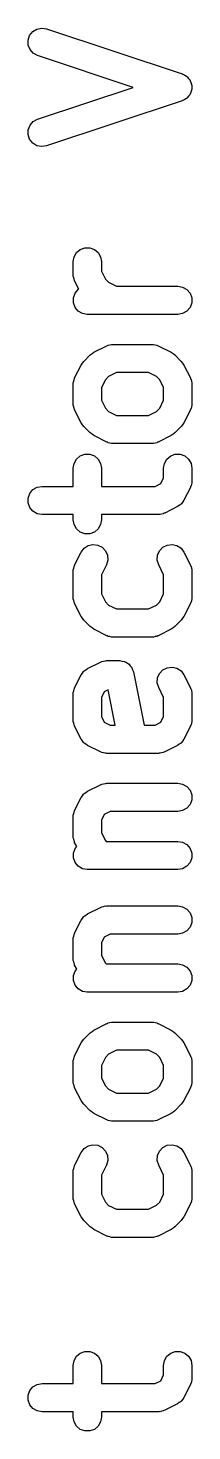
# Model space of a CAD drawing. Extents: x 93.8 to 153.2, y -121.7 to -73.6.
# Drawn here: x 96.64 to 97.36, y -100.02 to -93.81 of the extents above; entities that cross this region are included whole.
import ezdxf

# ---------------------------------------------------------------- set-up
doc = ezdxf.new("R2010")
doc.units = 0
doc.header["$MEASUREMENT"] = 0
doc.layers.add('BLACK', color=7, linetype='CONTINUOUS')

msp = doc.modelspace()

# ---------------------------------------------------------------- linework, layer by layer
at = {"layer": 'Black'}
for p, q in [((96.6445, -93.844), (96.658, -93.827)), ((96.658, -93.827), (96.6765, -93.8156)), ((96.6765, -93.8156), (96.6977, -93.8112)), ((96.6977, -93.8112), (96.7192, -93.8144)), ((96.7192, -93.8144), (97.3192, -94.0144)), ((96.6376, -93.8645), (96.6445, -93.844)), ((96.6382, -93.8862), (96.6376, -93.8645)), ((96.6462, -93.9064), (96.6382, -93.8862)), ((96.6606, -93.9227), (96.6462, -93.9064)), ((96.6797, -93.933), (96.6606, -93.9227)), ((97.1018, -94.0737), (96.6797, -93.933)), ((97.3192, -94.0144), (97.3207, -94.0152)), ((97.3207, -94.0152), (97.3224, -94.0156)), ((97.3224, -94.0156), (97.3302, -94.0204)), ((96.6797, -94.2144), (97.1018, -94.0737)), ((97.3302, -94.0204), (97.3383, -94.0248)), ((97.3383, -94.0248), (97.3394, -94.026)), ((97.3394, -94.026), (97.3409, -94.027)), ((97.3409, -94.027), (97.3466, -94.0341)), ((97.3466, -94.0341), (97.3527, -94.041)), ((97.3527, -94.041), (97.3533, -94.0426)), ((97.3533, -94.0426), (97.3544, -94.044)), ((97.3544, -94.044), (97.3573, -94.0526)), ((97.3573, -94.0526), (97.3607, -94.0612)), ((97.3607, -94.0612), (97.3607, -94.0629)), ((97.3607, -94.0629), (97.3613, -94.0645)), ((97.3613, -94.0645), (97.361, -94.0737)), ((97.361, -94.0737), (97.3613, -94.0829)), ((97.3192, -94.133), (96.7192, -94.333)), ((97.3207, -94.1322), (97.3192, -94.133)), ((97.3224, -94.1318), (97.3207, -94.1322)), ((97.3302, -94.127), (97.3224, -94.1318)), ((97.3383, -94.1227), (97.3302, -94.127)), ((97.3394, -94.1214), (97.3383, -94.1227)), ((97.3409, -94.1205), (97.3394, -94.1214)), ((97.3466, -94.1133), (97.3409, -94.1205)), ((97.3527, -94.1064), (97.3466, -94.1133)), ((97.3533, -94.1048), (97.3527, -94.1064)), ((97.3544, -94.1035), (97.3533, -94.1048)), ((97.3573, -94.0948), (97.3544, -94.1035)), ((97.3607, -94.0862), (97.3573, -94.0948)), ((97.3613, -94.0829), (97.3607, -94.0845)), ((97.3607, -94.0845), (97.3607, -94.0862)), ((96.6376, -94.2829), (96.6382, -94.2612)), ((96.6382, -94.2612), (96.6462, -94.241)), ((96.6462, -94.241), (96.6606, -94.2248)), ((96.6606, -94.2248), (96.6797, -94.2144)), ((96.6445, -94.3035), (96.6376, -94.2829)), ((96.658, -94.3205), (96.6445, -94.3035)), ((96.6765, -94.3318), (96.658, -94.3205)), ((96.6977, -94.3362), (96.6765, -94.3318)), ((96.7192, -94.333), (96.6977, -94.3362)), ((96.8407, -94.8238), (96.8516, -94.805)), ((96.8516, -94.805), (96.8682, -94.791)), ((96.8682, -94.791), (96.8886, -94.7836)), ((96.8886, -94.7836), (96.9103, -94.7836)), ((96.9103, -94.7836), (96.9307, -94.791)), ((96.9307, -94.791), (96.9473, -94.805)), ((96.9473, -94.805), (96.9582, -94.8238)), ((96.8369, -94.8451), (96.8407, -94.8238)), ((96.8369, -94.9023), (96.8369, -94.8451)), ((96.9582, -94.8238), (96.9619, -94.8451)), ((96.9619, -94.8451), (96.9619, -94.8875)), ((96.8376, -94.9058), (96.8369, -94.9023)), ((96.8373, -94.9094), (96.8376, -94.9058)), ((96.8394, -94.9164), (96.8373, -94.9094)), ((96.8407, -94.9237), (96.8394, -94.9164)), ((96.8425, -94.9268), (96.8407, -94.9237)), ((96.8435, -94.9302), (96.8425, -94.9268)), ((96.862, -94.9671), (96.8435, -94.9302)), ((96.9619, -94.8875), (96.9794, -94.9224)), ((96.9794, -94.9224), (96.9936, -94.9366)), ((96.9936, -94.9366), (97.0285, -94.9541)), ((96.8379, -95.0057), (96.8453, -94.9853)), ((96.8379, -95.0274), (96.8379, -95.0057)), ((96.8453, -94.9853), (96.8593, -94.9687)), ((96.8593, -94.9687), (96.862, -94.9671)), ((97.0285, -94.9541), (97.2994, -94.9541)), ((97.2994, -94.9541), (97.3208, -94.9578)), ((97.3208, -94.9578), (97.3396, -94.9687)), ((97.3396, -94.9687), (97.3536, -94.9853)), ((97.3536, -94.9853), (97.361, -95.0057)), ((97.361, -95.0057), (97.361, -95.0274)), ((96.8453, -95.0478), (96.8379, -95.0274)), ((96.8593, -95.0645), (96.8453, -95.0478)), ((96.8781, -95.0753), (96.8593, -95.0645)), ((97.3396, -95.0645), (97.3208, -95.0753)), ((97.3536, -95.0478), (97.3396, -95.0645)), ((97.361, -95.0274), (97.3536, -95.0478)), ((96.8994, -95.0791), (96.8781, -95.0753)), ((97.2994, -95.0791), (96.8994, -95.0791)), ((97.3208, -95.0753), (97.2994, -95.0791)), ((96.8838, -95.2867), (96.9124, -95.2581)), ((96.9124, -95.2581), (96.9206, -95.2523)), ((96.9206, -95.2523), (96.9286, -95.2464)), ((96.9286, -95.2464), (96.9858, -95.2178)), ((96.9858, -95.2178), (96.9892, -95.2168)), ((96.9892, -95.2168), (96.9923, -95.215)), ((96.9923, -95.215), (96.9996, -95.2137)), ((96.9996, -95.2137), (97.0066, -95.2116)), ((97.0066, -95.2116), (97.0102, -95.2118)), ((97.0102, -95.2118), (97.0137, -95.2112)), ((97.0137, -95.2112), (97.1851, -95.2112)), ((97.1851, -95.2112), (97.1887, -95.2118)), ((97.1887, -95.2118), (97.1923, -95.2116)), ((97.1923, -95.2116), (97.1993, -95.2137)), ((97.1993, -95.2137), (97.2065, -95.215)), ((97.2065, -95.215), (97.2096, -95.2168)), ((97.2096, -95.2168), (97.2131, -95.2178)), ((97.2131, -95.2178), (97.2702, -95.2464)), ((97.2702, -95.2464), (97.2783, -95.2524)), ((97.2783, -95.2524), (97.2865, -95.2581)), ((97.2865, -95.2581), (97.3151, -95.2867)), ((96.8435, -95.3601), (96.8721, -95.3029)), ((96.8721, -95.3029), (96.8781, -95.2948)), ((96.8781, -95.2948), (96.8838, -95.2867)), ((97.3151, -95.2867), (97.3208, -95.2949)), ((97.3208, -95.2949), (97.3268, -95.3029)), ((97.3268, -95.3029), (97.3553, -95.3601)), ((96.8373, -95.3809), (96.8394, -95.3738)), ((96.8376, -95.3845), (96.8373, -95.3809)), ((96.8394, -95.3738), (96.8407, -95.3666)), ((96.8407, -95.3666), (96.8425, -95.3635)), ((96.8425, -95.3635), (96.8435, -95.3601)), ((96.9794, -95.3679), (96.9619, -95.4028)), ((96.9936, -95.3537), (96.9794, -95.3679)), ((97.0285, -95.3362), (96.9936, -95.3537)), ((97.1704, -95.3362), (97.0285, -95.3362)), ((97.2053, -95.3537), (97.1704, -95.3362)), ((97.2195, -95.3679), (97.2053, -95.3537)), ((97.2369, -95.4028), (97.2195, -95.3679)), ((97.3553, -95.3601), (97.3564, -95.3635)), ((97.3564, -95.3635), (97.3582, -95.3666)), ((97.3582, -95.3666), (97.3594, -95.3738)), ((97.3594, -95.3738), (97.3615, -95.3809)), ((97.3615, -95.3809), (97.3613, -95.3845)), ((96.8369, -95.388), (96.8376, -95.3845)), ((96.8369, -95.4737), (96.8369, -95.388)), ((96.9619, -95.4028), (96.9619, -95.459)), ((97.2369, -95.459), (97.2369, -95.4028)), ((97.3613, -95.3845), (97.3619, -95.388)), ((97.3619, -95.388), (97.3619, -95.4737)), ((96.8376, -95.4773), (96.8369, -95.4737)), ((96.8373, -95.4809), (96.8376, -95.4773)), ((96.8394, -95.4879), (96.8373, -95.4809)), ((96.8407, -95.4951), (96.8394, -95.4879)), ((96.8425, -95.4982), (96.8407, -95.4951)), ((96.8435, -95.5017), (96.8425, -95.4982)), ((96.8721, -95.5588), (96.8435, -95.5017)), ((96.9619, -95.459), (96.9794, -95.4938)), ((96.9794, -95.4938), (96.9936, -95.5081)), ((97.2053, -95.5081), (97.2195, -95.4938)), ((97.2195, -95.4938), (97.2369, -95.459)), ((97.3553, -95.5017), (97.3268, -95.5588)), ((97.3564, -95.4982), (97.3553, -95.5017)), ((97.3582, -95.4951), (97.3564, -95.4982)), ((97.3594, -95.4879), (97.3582, -95.4951)), ((97.3615, -95.4809), (97.3594, -95.4879)), ((97.3619, -95.4737), (97.3613, -95.4773)), ((97.3613, -95.4773), (97.3615, -95.4809)), ((96.8781, -95.5669), (96.8721, -95.5588)), ((96.8838, -95.5751), (96.8781, -95.5669)), ((96.9936, -95.5081), (97.0285, -95.5255)), ((97.0285, -95.5255), (97.1704, -95.5255)), ((97.1704, -95.5255), (97.2053, -95.5081)), ((97.3208, -95.5668), (97.3151, -95.5751)), ((97.3268, -95.5588), (97.3208, -95.5668)), ((96.9124, -95.6036), (96.8838, -95.5751)), ((96.9206, -95.6094), (96.9124, -95.6036)), ((96.9286, -95.6153), (96.9206, -95.6094)), ((96.9858, -95.6439), (96.9286, -95.6153)), ((97.2702, -95.6153), (97.2131, -95.6439)), ((97.2783, -95.6094), (97.2702, -95.6153)), ((97.2865, -95.6036), (97.2783, -95.6094)), ((97.3151, -95.5751), (97.2865, -95.6036)), ((96.9892, -95.6449), (96.9858, -95.6439)), ((96.9923, -95.6467), (96.9892, -95.6449)), ((96.9996, -95.648), (96.9923, -95.6467)), ((97.0066, -95.6501), (96.9996, -95.648)), ((97.0102, -95.6499), (97.0066, -95.6501)), ((97.0137, -95.6505), (97.0102, -95.6499)), ((97.1851, -95.6505), (97.0137, -95.6505)), ((97.1887, -95.6499), (97.1851, -95.6505)), ((97.1923, -95.6501), (97.1887, -95.6499)), ((97.1993, -95.648), (97.1923, -95.6501)), ((97.2065, -95.6467), (97.1993, -95.648)), ((97.2096, -95.6449), (97.2065, -95.6467)), ((97.2131, -95.6439), (97.2096, -95.6449)), ((96.8369, -95.7594), (96.8407, -95.7381)), ((96.8407, -95.7381), (96.8516, -95.7193)), ((96.8516, -95.7193), (96.8682, -95.7053)), ((96.8682, -95.7053), (96.8886, -95.6979)), ((96.8886, -95.6979), (96.9103, -95.6979)), ((96.9103, -95.6979), (96.9307, -95.7053)), ((96.9307, -95.7053), (96.9473, -95.7193)), ((96.9473, -95.7193), (96.9582, -95.7381)), ((96.9582, -95.7381), (96.9619, -95.7594)), ((97.2369, -95.7594), (97.2407, -95.7381)), ((97.2407, -95.7381), (97.2516, -95.7193)), ((97.2516, -95.7193), (97.2682, -95.7053)), ((97.2682, -95.7053), (97.2886, -95.6979)), ((97.2886, -95.6979), (97.3103, -95.6979)), ((97.3103, -95.6979), (97.3307, -95.7053)), ((97.3307, -95.7053), (97.3473, -95.7193)), ((97.3473, -95.7193), (97.3582, -95.7381)), ((97.3582, -95.7381), (97.3619, -95.7594)), ((96.8369, -95.8398), (96.8369, -95.7594)), ((96.9619, -95.7594), (96.9619, -95.8398)), ((97.2243, -95.8271), (97.2369, -95.8018)), ((97.2369, -95.8018), (97.2369, -95.7594)), ((97.3619, -95.8166), (97.3613, -95.8201)), ((97.3619, -95.7594), (97.3619, -95.8166)), ((96.6379, -95.8914), (96.6453, -95.871)), ((96.6453, -95.871), (96.6593, -95.8544)), ((96.6593, -95.8544), (96.6781, -95.8436)), ((96.6781, -95.8436), (96.6994, -95.8398)), ((96.6994, -95.8398), (96.8369, -95.8398)), ((96.9619, -95.8398), (97.199, -95.8398)), ((97.199, -95.8398), (97.2243, -95.8271)), ((97.3553, -95.8445), (97.3268, -95.9017)), ((97.3564, -95.8411), (97.3553, -95.8445)), ((97.3582, -95.8379), (97.3564, -95.8411)), ((97.3594, -95.8307), (97.3582, -95.8379)), ((97.3615, -95.8237), (97.3594, -95.8307)), ((97.3613, -95.8201), (97.3615, -95.8237)), ((96.6379, -95.9131), (96.6379, -95.8914)), ((96.6453, -95.9335), (96.6379, -95.9131)), ((96.6593, -95.9502), (96.6453, -95.9335)), ((97.2988, -95.9296), (97.2417, -95.9582)), ((97.3062, -95.9241), (97.2988, -95.9296)), ((97.3138, -95.9191), (97.3062, -95.9241)), ((97.3149, -95.9177), (97.3138, -95.9191)), ((97.3162, -95.9167), (97.3149, -95.9177)), ((97.3213, -95.909), (97.3162, -95.9167)), ((97.3268, -95.9017), (97.3213, -95.909)), ((96.6781, -95.961), (96.6593, -95.9502)), ((96.6994, -95.9648), (96.6781, -95.961)), ((96.8369, -95.9648), (96.6994, -95.9648)), ((96.8369, -95.988), (96.8369, -95.9648)), ((96.8407, -96.0094), (96.8369, -95.988)), ((96.9619, -95.988), (96.9582, -96.0094)), ((97.2137, -95.9648), (96.9619, -95.9648)), ((96.9619, -95.9648), (96.9619, -95.988)), ((97.2173, -95.9642), (97.2137, -95.9648)), ((97.2209, -95.9644), (97.2173, -95.9642)), ((97.2279, -95.9623), (97.2209, -95.9644)), ((97.2351, -95.961), (97.2279, -95.9623)), ((97.2382, -95.9592), (97.2351, -95.961)), ((97.2417, -95.9582), (97.2382, -95.9592)), ((96.8516, -96.0282), (96.8407, -96.0094)), ((96.8682, -96.0421), (96.8516, -96.0282)), ((96.8886, -96.0496), (96.8682, -96.0421)), ((96.9103, -96.0496), (96.8886, -96.0496)), ((96.9307, -96.0421), (96.9103, -96.0496)), ((96.9473, -96.0282), (96.9307, -96.0421)), ((96.9582, -96.0094), (96.9473, -96.0282)), ((96.8721, -96.1315), (96.885, -96.114)), ((96.885, -96.114), (96.9031, -96.1021)), ((96.9031, -96.1021), (96.9243, -96.097)), ((96.9243, -96.097), (96.9458, -96.0995)), ((96.9458, -96.0995), (96.9652, -96.1092)), ((96.9652, -96.1092), (96.9802, -96.125)), ((96.9802, -96.125), (96.9888, -96.1449)), ((97.2101, -96.1449), (97.2187, -96.125)), ((97.2187, -96.125), (97.2336, -96.1092)), ((97.2336, -96.1092), (97.253, -96.0995)), ((97.253, -96.0995), (97.2746, -96.097)), ((97.2746, -96.097), (97.2957, -96.1021)), ((97.2957, -96.1021), (97.3138, -96.114)), ((97.3138, -96.114), (97.3268, -96.1315)), ((96.8425, -96.1921), (96.8435, -96.1886)), ((96.8435, -96.1886), (96.8721, -96.1315)), ((96.9839, -96.1874), (96.9619, -96.2313)), ((96.9901, -96.1666), (96.9839, -96.1874)), ((96.9888, -96.1449), (96.9901, -96.1666)), ((97.2088, -96.1666), (97.2101, -96.1449)), ((97.215, -96.1874), (97.2088, -96.1666)), ((97.2369, -96.2313), (97.215, -96.1874)), ((97.3268, -96.1315), (97.3553, -96.1886)), ((97.3553, -96.1886), (97.3564, -96.1921)), ((96.8369, -96.2166), (96.8376, -96.213)), ((96.8369, -96.3309), (96.8369, -96.2166)), ((96.8373, -96.2094), (96.8394, -96.2024)), ((96.8376, -96.213), (96.8373, -96.2094)), ((96.8394, -96.2024), (96.8407, -96.1952)), ((96.8407, -96.1952), (96.8425, -96.1921)), ((96.9619, -96.2313), (96.9619, -96.3161)), ((97.2369, -96.3161), (97.2369, -96.2313)), ((97.3564, -96.1921), (97.3582, -96.1952)), ((97.3582, -96.1952), (97.3594, -96.2024)), ((97.3594, -96.2024), (97.3615, -96.2094)), ((97.3615, -96.2094), (97.3613, -96.213)), ((97.3613, -96.213), (97.3619, -96.2166)), ((97.3619, -96.2166), (97.3619, -96.3309)), ((96.8376, -96.3344), (96.8369, -96.3309)), ((96.8373, -96.338), (96.8376, -96.3344)), ((96.8394, -96.345), (96.8373, -96.338)), ((96.8407, -96.3522), (96.8394, -96.345)), ((96.8425, -96.3554), (96.8407, -96.3522)), ((96.8435, -96.3588), (96.8425, -96.3554)), ((96.8721, -96.416), (96.8435, -96.3588)), ((96.9619, -96.3161), (96.9794, -96.351)), ((96.9794, -96.351), (96.9936, -96.3652)), ((96.9936, -96.3652), (97.0285, -96.3826)), ((97.1704, -96.3826), (97.2053, -96.3652)), ((97.2053, -96.3652), (97.2195, -96.351)), ((97.2195, -96.351), (97.2369, -96.3161)), ((97.3553, -96.3588), (97.3268, -96.416)), ((97.3564, -96.3554), (97.3553, -96.3588)), ((97.3582, -96.3522), (97.3564, -96.3554)), ((97.3594, -96.345), (97.3582, -96.3522)), ((97.3615, -96.338), (97.3594, -96.345)), ((97.3619, -96.3309), (97.3613, -96.3344)), ((97.3613, -96.3344), (97.3615, -96.338)), ((96.8781, -96.424), (96.8721, -96.416)), ((96.8838, -96.4322), (96.8781, -96.424)), ((96.9124, -96.4608), (96.8838, -96.4322)), ((97.0285, -96.3826), (97.1704, -96.3826)), ((97.3151, -96.4322), (97.2865, -96.4608)), ((97.3208, -96.424), (97.3151, -96.4322)), ((97.3268, -96.416), (97.3208, -96.424)), ((96.9206, -96.4665), (96.9124, -96.4608)), ((96.9286, -96.4725), (96.9206, -96.4665)), ((96.9858, -96.501), (96.9286, -96.4725)), ((97.2702, -96.4725), (97.2131, -96.501)), ((97.2783, -96.4665), (97.2702, -96.4725)), ((97.2865, -96.4608), (97.2783, -96.4665)), ((96.9892, -96.5021), (96.9858, -96.501)), ((96.9923, -96.5039), (96.9892, -96.5021)), ((96.9996, -96.5051), (96.9923, -96.5039)), ((97.0066, -96.5072), (96.9996, -96.5051)), ((97.0102, -96.507), (97.0066, -96.5072)), ((97.0137, -96.5076), (97.0102, -96.507)), ((97.1851, -96.5076), (97.0137, -96.5076)), ((97.1887, -96.507), (97.1851, -96.5076)), ((97.1923, -96.5072), (97.1887, -96.507)), ((97.1993, -96.5051), (97.1923, -96.5072)), ((97.2065, -96.5039), (97.1993, -96.5051)), ((97.2096, -96.5021), (97.2065, -96.5039)), ((97.2131, -96.501), (97.2096, -96.5021)), ((96.9, -96.6464), (96.9572, -96.6178)), ((96.9572, -96.6178), (96.9606, -96.6168)), ((96.9606, -96.6168), (96.9638, -96.615)), ((96.9638, -96.615), (96.971, -96.6137)), ((96.971, -96.6137), (96.978, -96.6116)), ((96.978, -96.6116), (96.9816, -96.6118)), ((96.9816, -96.6118), (96.9851, -96.6112)), ((96.9851, -96.6112), (97.0423, -96.6112)), ((97.0423, -96.6112), (97.0523, -96.613)), ((97.0523, -96.613), (97.0623, -96.6145)), ((97.0623, -96.6145), (97.063, -96.6149)), ((97.063, -96.6149), (97.0637, -96.615)), ((97.0637, -96.615), (97.0724, -96.6201)), ((97.0724, -96.6201), (97.0814, -96.6249)), ((96.8435, -96.7315), (96.8721, -96.6743)), ((96.8721, -96.6743), (96.8776, -96.667)), ((96.8776, -96.667), (96.8826, -96.6593)), ((96.8826, -96.6593), (96.884, -96.6583)), ((96.884, -96.6583), (96.885, -96.6569)), ((96.885, -96.6569), (96.8927, -96.6518)), ((96.8927, -96.6518), (96.9, -96.6464)), ((97.0814, -96.6249), (97.0818, -96.6255)), ((97.0818, -96.6255), (97.0825, -96.6258)), ((97.0825, -96.6258), (97.089, -96.6336)), ((97.089, -96.6336), (97.0957, -96.6412)), ((97.0957, -96.6412), (97.0959, -96.6419)), ((97.0959, -96.6419), (97.0964, -96.6425)), ((97.0964, -96.6425), (97.0999, -96.652)), ((97.0999, -96.652), (97.1036, -96.6615)), ((97.1036, -96.6615), (97.1507, -96.8969)), ((97.2101, -96.6878), (97.2187, -96.6679)), ((97.2187, -96.6679), (97.2336, -96.6521)), ((97.2336, -96.6521), (97.253, -96.6424)), ((97.253, -96.6424), (97.2746, -96.6399)), ((97.2746, -96.6399), (97.2957, -96.6449)), ((97.2957, -96.6449), (97.3138, -96.6569)), ((97.3138, -96.6569), (97.3268, -96.6743)), ((97.3268, -96.6743), (97.3553, -96.7315)), ((96.8373, -96.7523), (96.8394, -96.7453)), ((96.8394, -96.7453), (96.8407, -96.7381)), ((96.8407, -96.7381), (96.8425, -96.7349)), ((96.8425, -96.7349), (96.8435, -96.7315)), ((96.9919, -96.7402), (96.9746, -96.7489)), ((97.0232, -96.8969), (96.9919, -96.7402)), ((97.2088, -96.7094), (97.2101, -96.6878)), ((97.215, -96.7302), (97.2088, -96.7094)), ((97.2369, -96.7742), (97.215, -96.7302)), ((97.3553, -96.7315), (97.3564, -96.7349)), ((97.3564, -96.7349), (97.3582, -96.7381)), ((97.3582, -96.7381), (97.3594, -96.7453)), ((97.3594, -96.7453), (97.3615, -96.7523)), ((96.8369, -96.7594), (96.8376, -96.7559)), ((96.8369, -96.8737), (96.8369, -96.7594)), ((96.8376, -96.7559), (96.8373, -96.7523)), ((96.9746, -96.7489), (96.9619, -96.7742)), ((96.9619, -96.7742), (96.9619, -96.859)), ((97.2369, -96.859), (97.2369, -96.7742)), ((97.3615, -96.7523), (97.3613, -96.7559)), ((97.3613, -96.7559), (97.3619, -96.7594)), ((97.3619, -96.7594), (97.3619, -96.8737)), ((96.9619, -96.859), (96.9746, -96.8843)), ((97.2243, -96.8843), (97.2369, -96.859)), ((96.8376, -96.8773), (96.8369, -96.8737)), ((96.8373, -96.8809), (96.8376, -96.8773)), ((96.8394, -96.8879), (96.8373, -96.8809)), ((96.8407, -96.8951), (96.8394, -96.8879)), ((96.8425, -96.8982), (96.8407, -96.8951)), ((96.8435, -96.9017), (96.8425, -96.8982)), ((96.8721, -96.9588), (96.8435, -96.9017)), ((96.9746, -96.8843), (96.9999, -96.8969)), ((96.9999, -96.8969), (97.0232, -96.8969)), ((97.1507, -96.8969), (97.199, -96.8969)), ((97.199, -96.8969), (97.2243, -96.8843)), ((97.3553, -96.9017), (97.3268, -96.9588)), ((97.3564, -96.8982), (97.3553, -96.9017)), ((97.3582, -96.8951), (97.3564, -96.8982)), ((97.3594, -96.8879), (97.3582, -96.8951)), ((97.3615, -96.8809), (97.3594, -96.8879)), ((97.3619, -96.8737), (97.3613, -96.8773)), ((97.3613, -96.8773), (97.3615, -96.8809)), ((96.8776, -96.9662), (96.8721, -96.9588)), ((96.8826, -96.9738), (96.8776, -96.9662)), ((96.884, -96.9749), (96.8826, -96.9738)), ((96.885, -96.9762), (96.884, -96.9749)), ((96.8927, -96.9813), (96.885, -96.9762)), ((96.9, -96.9868), (96.8927, -96.9813)), ((96.9572, -97.0153), (96.9, -96.9868)), ((97.2988, -96.9868), (97.2417, -97.0153)), ((97.3062, -96.9813), (97.2988, -96.9868)), ((97.3138, -96.9762), (97.3062, -96.9813)), ((97.3149, -96.9749), (97.3138, -96.9762)), ((97.3162, -96.9738), (97.3149, -96.9749)), ((97.3213, -96.9662), (97.3162, -96.9738)), ((97.3268, -96.9588), (97.3213, -96.9662)), ((96.9606, -97.0164), (96.9572, -97.0153)), ((96.9638, -97.0182), (96.9606, -97.0164)), ((96.971, -97.0194), (96.9638, -97.0182)), ((96.978, -97.0215), (96.971, -97.0194)), ((96.9816, -97.0213), (96.978, -97.0215)), ((96.9851, -97.0219), (96.9816, -97.0213)), ((97.2137, -97.0219), (96.9851, -97.0219)), ((97.2173, -97.0213), (97.2137, -97.0219)), ((97.2209, -97.0215), (97.2173, -97.0213)), ((97.2279, -97.0194), (97.2209, -97.0215)), ((97.2351, -97.0182), (97.2279, -97.0194)), ((97.2382, -97.0164), (97.2351, -97.0182)), ((97.2417, -97.0153), (97.2382, -97.0164)), ((96.9, -97.1892), (96.9572, -97.1607)), ((96.9572, -97.1607), (96.9606, -97.1596)), ((96.9606, -97.1596), (96.9638, -97.1578)), ((96.9638, -97.1578), (96.971, -97.1566)), ((96.971, -97.1566), (96.978, -97.1545)), ((96.978, -97.1545), (96.9816, -97.1547)), ((96.9816, -97.1547), (96.9851, -97.1541)), ((96.9851, -97.1541), (97.2994, -97.1541)), ((97.2994, -97.1541), (97.3208, -97.1578)), ((97.3208, -97.1578), (97.3396, -97.1687)), ((97.3396, -97.1687), (97.3536, -97.1853)), ((96.8435, -97.2743), (96.8721, -97.2172)), ((96.8721, -97.2172), (96.8776, -97.2098)), ((96.8776, -97.2098), (96.8826, -97.2022)), ((96.8826, -97.2022), (96.884, -97.2011)), ((96.884, -97.2011), (96.885, -97.1998)), ((96.885, -97.1998), (96.8927, -97.1947)), ((96.8927, -97.1947), (96.9, -97.1892)), ((97.3536, -97.1853), (97.361, -97.2057)), ((97.361, -97.2274), (97.3536, -97.2478)), ((97.361, -97.2057), (97.361, -97.2274)), ((96.8369, -97.3023), (96.8376, -97.2987)), ((96.8369, -97.388), (96.8369, -97.3023)), ((96.8373, -97.2951), (96.8394, -97.2881)), ((96.8376, -97.2987), (96.8373, -97.2951)), ((96.8394, -97.2881), (96.8407, -97.2809)), ((96.8407, -97.2809), (96.8425, -97.2778)), ((96.8425, -97.2778), (96.8435, -97.2743)), ((96.9746, -97.2917), (96.9619, -97.317)), ((96.9999, -97.2791), (96.9746, -97.2917)), ((97.2994, -97.2791), (96.9999, -97.2791)), ((97.3208, -97.2753), (97.2994, -97.2791)), ((97.3396, -97.2645), (97.3208, -97.2753)), ((97.3536, -97.2478), (97.3396, -97.2645)), ((96.9619, -97.317), (96.9619, -97.3732)), ((96.8376, -97.3916), (96.8369, -97.388)), ((96.8373, -97.3951), (96.8376, -97.3916)), ((96.8394, -97.4022), (96.8373, -97.3951)), ((96.8407, -97.4094), (96.8394, -97.4022)), ((96.8425, -97.4125), (96.8407, -97.4094)), ((96.8435, -97.416), (96.8425, -97.4125)), ((96.8525, -97.4339), (96.8435, -97.416)), ((96.9619, -97.3732), (96.9794, -97.4081)), ((96.9794, -97.4081), (96.9825, -97.4112)), ((96.9825, -97.4112), (97.2994, -97.4112)), ((97.2994, -97.4112), (97.3208, -97.415)), ((97.3208, -97.415), (97.3396, -97.4258)), ((97.3396, -97.4258), (97.3536, -97.4425)), ((96.8379, -97.4629), (96.8453, -97.4425)), ((96.8379, -97.4846), (96.8379, -97.4629)), ((96.8453, -97.505), (96.8379, -97.4846)), ((96.8453, -97.4425), (96.8525, -97.4339)), ((97.3536, -97.4425), (97.361, -97.4629)), ((97.361, -97.4846), (97.3536, -97.505)), ((97.361, -97.4629), (97.361, -97.4846)), ((96.8593, -97.5216), (96.8453, -97.505)), ((96.8781, -97.5324), (96.8593, -97.5216)), ((96.8994, -97.5362), (96.8781, -97.5324)), ((97.2994, -97.5362), (96.8994, -97.5362)), ((97.3208, -97.5324), (97.2994, -97.5362)), ((97.3396, -97.5216), (97.3208, -97.5324)), ((97.3536, -97.505), (97.3396, -97.5216)), ((96.885, -97.7426), (96.8927, -97.7376)), ((96.8927, -97.7376), (96.9, -97.7321)), ((96.9, -97.7321), (96.9572, -97.7035)), ((96.9572, -97.7035), (96.9606, -97.7025)), ((96.9606, -97.7025), (96.9638, -97.7007)), ((96.9638, -97.7007), (96.971, -97.6994)), ((96.971, -97.6994), (96.978, -97.6973)), ((96.978, -97.6973), (96.9816, -97.6976)), ((96.9816, -97.6976), (96.9851, -97.6969)), ((96.9851, -97.6969), (97.2994, -97.6969)), ((97.2994, -97.6969), (97.3208, -97.7007)), ((97.3208, -97.7007), (97.3396, -97.7116)), ((97.3396, -97.7116), (97.3536, -97.7282)), ((97.3536, -97.7282), (97.361, -97.7486)), ((96.8435, -97.8172), (96.8721, -97.76)), ((96.8721, -97.76), (96.8776, -97.7527)), ((96.8776, -97.7527), (96.8826, -97.745)), ((96.8826, -97.745), (96.884, -97.744)), ((96.884, -97.744), (96.885, -97.7426)), ((97.3536, -97.7907), (97.3396, -97.8073)), ((97.361, -97.7703), (97.3536, -97.7907)), ((97.361, -97.7486), (97.361, -97.7703)), ((96.8369, -97.8451), (96.8376, -97.8416)), ((96.8369, -97.9309), (96.8369, -97.8451)), ((96.8373, -97.838), (96.8394, -97.831)), ((96.8376, -97.8416), (96.8373, -97.838)), ((96.8394, -97.831), (96.8407, -97.8238)), ((96.8407, -97.8238), (96.8425, -97.8206)), ((96.8425, -97.8206), (96.8435, -97.8172)), ((96.9746, -97.8346), (96.9619, -97.8599)), ((96.9619, -97.8599), (96.9619, -97.9161)), ((96.9999, -97.8219), (96.9746, -97.8346)), ((97.2994, -97.8219), (96.9999, -97.8219)), ((97.3208, -97.8182), (97.2994, -97.8219)), ((97.3396, -97.8073), (97.3208, -97.8182)), ((96.9619, -97.9161), (96.9794, -97.951)), ((96.8376, -97.9344), (96.8369, -97.9309)), ((96.8373, -97.938), (96.8376, -97.9344)), ((96.8394, -97.945), (96.8373, -97.938)), ((96.8379, -98.0057), (96.8453, -97.9853)), ((96.8407, -97.9522), (96.8394, -97.945)), ((96.8425, -97.9554), (96.8407, -97.9522)), ((96.8435, -97.9588), (96.8425, -97.9554)), ((96.8525, -97.9767), (96.8435, -97.9588)), ((96.8453, -97.9853), (96.8525, -97.9767)), ((96.9794, -97.951), (96.9825, -97.9541)), ((96.9825, -97.9541), (97.2994, -97.9541)), ((97.2994, -97.9541), (97.3208, -97.9578)), ((97.3208, -97.9578), (97.3396, -97.9687)), ((97.3396, -97.9687), (97.3536, -97.9853)), ((97.3536, -97.9853), (97.361, -98.0057)), ((96.8379, -98.0274), (96.8379, -98.0057)), ((96.8453, -98.0478), (96.8379, -98.0274)), ((96.8593, -98.0645), (96.8453, -98.0478)), ((97.3536, -98.0478), (97.3396, -98.0645)), ((97.361, -98.0274), (97.3536, -98.0478)), ((97.361, -98.0057), (97.361, -98.0274)), ((96.8781, -98.0753), (96.8593, -98.0645)), ((96.8994, -98.0791), (96.8781, -98.0753)), ((97.2994, -98.0791), (96.8994, -98.0791)), ((97.3208, -98.0753), (97.2994, -98.0791)), ((97.3396, -98.0645), (97.3208, -98.0753)), ((96.9286, -98.2464), (96.9858, -98.2178)), ((96.9858, -98.2178), (96.9892, -98.2168)), ((96.9892, -98.2168), (96.9923, -98.215)), ((96.9923, -98.215), (96.9996, -98.2137)), ((96.9996, -98.2137), (97.0066, -98.2116)), ((97.0066, -98.2116), (97.0102, -98.2118)), ((97.0102, -98.2118), (97.0137, -98.2112)), ((97.0137, -98.2112), (97.1851, -98.2112)), ((97.1851, -98.2112), (97.1887, -98.2118)), ((97.1887, -98.2118), (97.1923, -98.2116)), ((97.1923, -98.2116), (97.1993, -98.2137)), ((97.1993, -98.2137), (97.2065, -98.215)), ((97.2065, -98.215), (97.2096, -98.2168)), ((97.2096, -98.2168), (97.2131, -98.2178)), ((97.2131, -98.2178), (97.2702, -98.2464)), ((96.8721, -98.3029), (96.8781, -98.2948)), ((96.8781, -98.2948), (96.8838, -98.2867)), ((96.8838, -98.2867), (96.9124, -98.2581)), ((96.9124, -98.2581), (96.9206, -98.2523)), ((96.9206, -98.2523), (96.9286, -98.2464)), ((97.2702, -98.2464), (97.2783, -98.2524)), ((97.2783, -98.2524), (97.2865, -98.2581)), ((97.2865, -98.2581), (97.3151, -98.2867)), ((97.3151, -98.2867), (97.3208, -98.2949)), ((97.3208, -98.2949), (97.3268, -98.3029)), ((96.8425, -98.3635), (96.8435, -98.3601)), ((96.8435, -98.3601), (96.8721, -98.3029)), ((96.9936, -98.3537), (96.9794, -98.3679)), ((97.0285, -98.3362), (96.9936, -98.3537)), ((97.1704, -98.3362), (97.0285, -98.3362)), ((97.2053, -98.3537), (97.1704, -98.3362)), ((97.2195, -98.3679), (97.2053, -98.3537)), ((97.3268, -98.3029), (97.3553, -98.3601)), ((97.3553, -98.3601), (97.3564, -98.3635)), ((96.8369, -98.388), (96.8376, -98.3845)), ((96.8369, -98.4737), (96.8369, -98.388)), ((96.8373, -98.3809), (96.8394, -98.3738)), ((96.8376, -98.3845), (96.8373, -98.3809)), ((96.8394, -98.3738), (96.8407, -98.3666)), ((96.8407, -98.3666), (96.8425, -98.3635)), ((96.9794, -98.3679), (96.9619, -98.4028)), ((96.9619, -98.4028), (96.9619, -98.459)), ((97.2369, -98.4028), (97.2195, -98.3679)), ((97.2369, -98.459), (97.2369, -98.4028)), ((97.3564, -98.3635), (97.3582, -98.3666)), ((97.3582, -98.3666), (97.3594, -98.3738)), ((97.3594, -98.3738), (97.3615, -98.3809)), ((97.3615, -98.3809), (97.3613, -98.3845)), ((97.3613, -98.3845), (97.3619, -98.388)), ((97.3619, -98.388), (97.3619, -98.4737)), ((96.8376, -98.4773), (96.8369, -98.4737)), ((96.8373, -98.4809), (96.8376, -98.4773)), ((96.8394, -98.4879), (96.8373, -98.4809)), ((96.9619, -98.459), (96.9794, -98.4938)), ((97.2195, -98.4938), (97.2369, -98.459)), ((97.3615, -98.4809), (97.3594, -98.4879)), ((97.3619, -98.4737), (97.3613, -98.4773)), ((97.3613, -98.4773), (97.3615, -98.4809)), ((96.8407, -98.4951), (96.8394, -98.4879)), ((96.8425, -98.4982), (96.8407, -98.4951)), ((96.8435, -98.5017), (96.8425, -98.4982)), ((96.8721, -98.5588), (96.8435, -98.5017)), ((96.9794, -98.4938), (96.9936, -98.5081)), ((96.9936, -98.5081), (97.0285, -98.5255)), ((97.0285, -98.5255), (97.1704, -98.5255)), ((97.1704, -98.5255), (97.2053, -98.5081)), ((97.2053, -98.5081), (97.2195, -98.4938)), ((97.3553, -98.5017), (97.3268, -98.5588)), ((97.3564, -98.4982), (97.3553, -98.5017)), ((97.3582, -98.4951), (97.3564, -98.4982)), ((97.3594, -98.4879), (97.3582, -98.4951)), ((96.8781, -98.5669), (96.8721, -98.5588)), ((96.8838, -98.5751), (96.8781, -98.5669)), ((96.9124, -98.6036), (96.8838, -98.5751)), ((96.9206, -98.6094), (96.9124, -98.6036)), ((96.9286, -98.6153), (96.9206, -98.6094)), ((97.2783, -98.6094), (97.2702, -98.6153)), ((97.2865, -98.6036), (97.2783, -98.6094)), ((97.3151, -98.5751), (97.2865, -98.6036)), ((97.3208, -98.5668), (97.3151, -98.5751)), ((97.3268, -98.5588), (97.3208, -98.5668)), ((96.9858, -98.6439), (96.9286, -98.6153)), ((96.9892, -98.6449), (96.9858, -98.6439)), ((96.9923, -98.6467), (96.9892, -98.6449)), ((96.9996, -98.648), (96.9923, -98.6467)), ((97.0066, -98.6501), (96.9996, -98.648)), ((97.0102, -98.6499), (97.0066, -98.6501)), ((97.0137, -98.6505), (97.0102, -98.6499)), ((97.1851, -98.6505), (97.0137, -98.6505)), ((97.1887, -98.6499), (97.1851, -98.6505)), ((97.1923, -98.6501), (97.1887, -98.6499)), ((97.1993, -98.648), (97.1923, -98.6501)), ((97.2065, -98.6467), (97.1993, -98.648)), ((97.2096, -98.6449), (97.2065, -98.6467)), ((97.2131, -98.6439), (97.2096, -98.6449)), ((97.2702, -98.6153), (97.2131, -98.6439)), ((96.8435, -98.8458), (96.8721, -98.7886)), ((96.8721, -98.7886), (96.885, -98.7712)), ((96.885, -98.7712), (96.9031, -98.7592)), ((96.9031, -98.7592), (96.9243, -98.7542)), ((96.9243, -98.7542), (96.9458, -98.7567)), ((96.9458, -98.7567), (96.9652, -98.7664)), ((96.9652, -98.7664), (96.9802, -98.7821)), ((96.9802, -98.7821), (96.9888, -98.8021)), ((97.2101, -98.8021), (97.2187, -98.7821)), ((97.2187, -98.7821), (97.2336, -98.7664)), ((97.2336, -98.7664), (97.253, -98.7567)), ((97.253, -98.7567), (97.2746, -98.7542)), ((97.2746, -98.7542), (97.2957, -98.7592)), ((97.2957, -98.7592), (97.3138, -98.7712)), ((97.3138, -98.7712), (97.3268, -98.7886)), ((97.3268, -98.7886), (97.3553, -98.8458)), ((96.8373, -98.8666), (96.8394, -98.8596)), ((96.8394, -98.8596), (96.8407, -98.8523)), ((96.8407, -98.8523), (96.8425, -98.8492)), ((96.8425, -98.8492), (96.8435, -98.8458)), ((96.9839, -98.8445), (96.9619, -98.8885)), ((96.9901, -98.8237), (96.9839, -98.8445)), ((96.9888, -98.8021), (96.9901, -98.8237)), ((97.2088, -98.8237), (97.2101, -98.8021)), ((97.215, -98.8445), (97.2088, -98.8237)), ((97.2369, -98.8885), (97.215, -98.8445)), ((97.3553, -98.8458), (97.3564, -98.8492)), ((97.3564, -98.8492), (97.3582, -98.8523)), ((97.3582, -98.8523), (97.3594, -98.8596)), ((97.3594, -98.8596), (97.3615, -98.8666)), ((96.8369, -98.8737), (96.8376, -98.8702)), ((96.8369, -98.988), (96.8369, -98.8737)), ((96.8376, -98.8702), (96.8373, -98.8666)), ((96.9619, -98.8885), (96.9619, -98.9732)), ((97.2369, -98.9732), (97.2369, -98.8885)), ((97.3615, -98.8666), (97.3613, -98.8702)), ((97.3613, -98.8702), (97.3619, -98.8737)), ((97.3619, -98.8737), (97.3619, -98.988)), ((96.9619, -98.9732), (96.9794, -99.0081)), ((97.2195, -99.0081), (97.2369, -98.9732)), ((96.8376, -98.9916), (96.8369, -98.988)), ((96.8373, -98.9951), (96.8376, -98.9916)), ((96.8394, -99.0022), (96.8373, -98.9951)), ((96.8407, -99.0094), (96.8394, -99.0022)), ((96.8425, -99.0125), (96.8407, -99.0094)), ((96.8435, -99.016), (96.8425, -99.0125)), ((96.8721, -99.0731), (96.8435, -99.016)), ((96.9794, -99.0081), (96.9936, -99.0224)), ((96.9936, -99.0224), (97.0285, -99.0398)), ((97.0285, -99.0398), (97.1704, -99.0398)), ((97.1704, -99.0398), (97.2053, -99.0223)), ((97.2053, -99.0223), (97.2195, -99.0081)), ((97.3553, -99.016), (97.3268, -99.0731)), ((97.3564, -99.0125), (97.3553, -99.016)), ((97.3582, -99.0094), (97.3564, -99.0125)), ((97.3594, -99.0022), (97.3582, -99.0094)), ((97.3615, -98.9951), (97.3594, -99.0022)), ((97.3619, -98.988), (97.3613, -98.9916)), ((97.3613, -98.9916), (97.3615, -98.9951)), ((96.8781, -99.0811), (96.8721, -99.0731)), ((96.8838, -99.0893), (96.8781, -99.0811)), ((96.9124, -99.1179), (96.8838, -99.0893)), ((97.3151, -99.0893), (97.2865, -99.1179)), ((97.3208, -99.0811), (97.3151, -99.0893)), ((97.3268, -99.0731), (97.3208, -99.0811)), ((96.9206, -99.1237), (96.9124, -99.1179)), ((96.9286, -99.1296), (96.9206, -99.1237)), ((96.9858, -99.1582), (96.9286, -99.1296)), ((96.9892, -99.1592), (96.9858, -99.1582)), ((96.9923, -99.161), (96.9892, -99.1592)), ((96.9996, -99.1623), (96.9923, -99.161)), ((97.0066, -99.1644), (96.9996, -99.1623)), ((97.0102, -99.1642), (97.0066, -99.1644)), ((97.0137, -99.1648), (97.0102, -99.1642)), ((97.1851, -99.1648), (97.0137, -99.1648)), ((97.1887, -99.1642), (97.1851, -99.1648)), ((97.1923, -99.1644), (97.1887, -99.1642)), ((97.1993, -99.1623), (97.1923, -99.1644)), ((97.2065, -99.161), (97.1993, -99.1623)), ((97.2096, -99.1592), (97.2065, -99.161)), ((97.2131, -99.1582), (97.2096, -99.1592)), ((97.2702, -99.1296), (97.2131, -99.1582)), ((97.2783, -99.1236), (97.2702, -99.1296)), ((97.2865, -99.1179), (97.2783, -99.1236)), ((96.8369, -99.7309), (96.8407, -99.7095)), ((96.8407, -99.7095), (96.8516, -99.6907)), ((96.8516, -99.6907), (96.8682, -99.6767)), ((96.8682, -99.6767), (96.8886, -99.6693)), ((96.8886, -99.6693), (96.9103, -99.6693)), ((96.9103, -99.6693), (96.9307, -99.6767)), ((96.9307, -99.6767), (96.9473, -99.6907)), ((96.9473, -99.6907), (96.9582, -99.7095)), ((96.9582, -99.7095), (96.9619, -99.7309)), ((97.2369, -99.7309), (97.2407, -99.7095)), ((97.2407, -99.7095), (97.2516, -99.6907)), ((97.2516, -99.6907), (97.2682, -99.6767)), ((97.2682, -99.6767), (97.2886, -99.6693)), ((97.2886, -99.6693), (97.3103, -99.6693)), ((97.3103, -99.6693), (97.3307, -99.6767)), ((97.3307, -99.6767), (97.3473, -99.6907)), ((97.3473, -99.6907), (97.3582, -99.7095)), ((97.3582, -99.7095), (97.3619, -99.7309)), ((96.8369, -99.8112), (96.8369, -99.7309)), ((96.9619, -99.7309), (96.9619, -99.8112)), ((97.2243, -99.7986), (97.2369, -99.7732)), ((97.2369, -99.7732), (97.2369, -99.7309)), ((97.3619, -99.788), (97.3613, -99.7916)), ((97.3619, -99.7309), (97.3619, -99.788)), ((96.6379, -99.8629), (96.6453, -99.8425)), ((96.6453, -99.8425), (96.6593, -99.8258)), ((96.6593, -99.8258), (96.6781, -99.815)), ((96.6781, -99.815), (96.6994, -99.8112)), ((96.6994, -99.8112), (96.8369, -99.8112)), ((96.9619, -99.8112), (97.199, -99.8112)), ((97.199, -99.8112), (97.2243, -99.7986)), ((97.3553, -99.816), (97.3268, -99.8731)), ((97.3564, -99.8125), (97.3553, -99.816)), ((97.3582, -99.8094), (97.3564, -99.8125)), ((97.3594, -99.8022), (97.3582, -99.8094)), ((97.3615, -99.7951), (97.3594, -99.8022)), ((97.3613, -99.7916), (97.3615, -99.7951)), ((96.6379, -99.8846), (96.6379, -99.8629)), ((96.6453, -99.905), (96.6379, -99.8846)), ((96.6593, -99.9216), (96.6453, -99.905)), ((97.2988, -99.901), (97.2417, -99.9296)), ((97.3062, -99.8956), (97.2988, -99.901)), ((97.3138, -99.8905), (97.3062, -99.8956)), ((97.3149, -99.8891), (97.3138, -99.8905)), ((97.3162, -99.8881), (97.3149, -99.8891)), ((97.3213, -99.8805), (97.3162, -99.8881)), ((97.3268, -99.8731), (97.3213, -99.8805)), ((96.6781, -99.9324), (96.6593, -99.9216)), ((96.6994, -99.9362), (96.6781, -99.9324)), ((96.8369, -99.9362), (96.6994, -99.9362)), ((96.8369, -99.9594), (96.8369, -99.9362)), ((96.8407, -99.9808), (96.8369, -99.9594)), ((96.9619, -99.9594), (96.9582, -99.9808)), ((97.2137, -99.9362), (96.9619, -99.9362)), ((96.9619, -99.9362), (96.9619, -99.9594)), ((97.2173, -99.9356), (97.2137, -99.9362)), ((97.2209, -99.9358), (97.2173, -99.9356)), ((97.2279, -99.9337), (97.2209, -99.9358)), ((97.2351, -99.9324), (97.2279, -99.9337)), ((97.2382, -99.9306), (97.2351, -99.9324)), ((97.2417, -99.9296), (97.2382, -99.9306)), ((96.8516, -99.9996), (96.8407, -99.9808)), ((96.8682, -100.014), (96.8516, -99.9996)), ((96.8886, -100.021), (96.8682, -100.014)), ((96.9103, -100.021), (96.8886, -100.021)), ((96.9307, -100.014), (96.9103, -100.021)), ((96.9473, -99.9996), (96.9307, -100.014)), ((96.9582, -99.9808), (96.9473, -99.9996))]:
    msp.add_line(p, q, dxfattribs=at)

doc.saveas('drawing.dxf')
